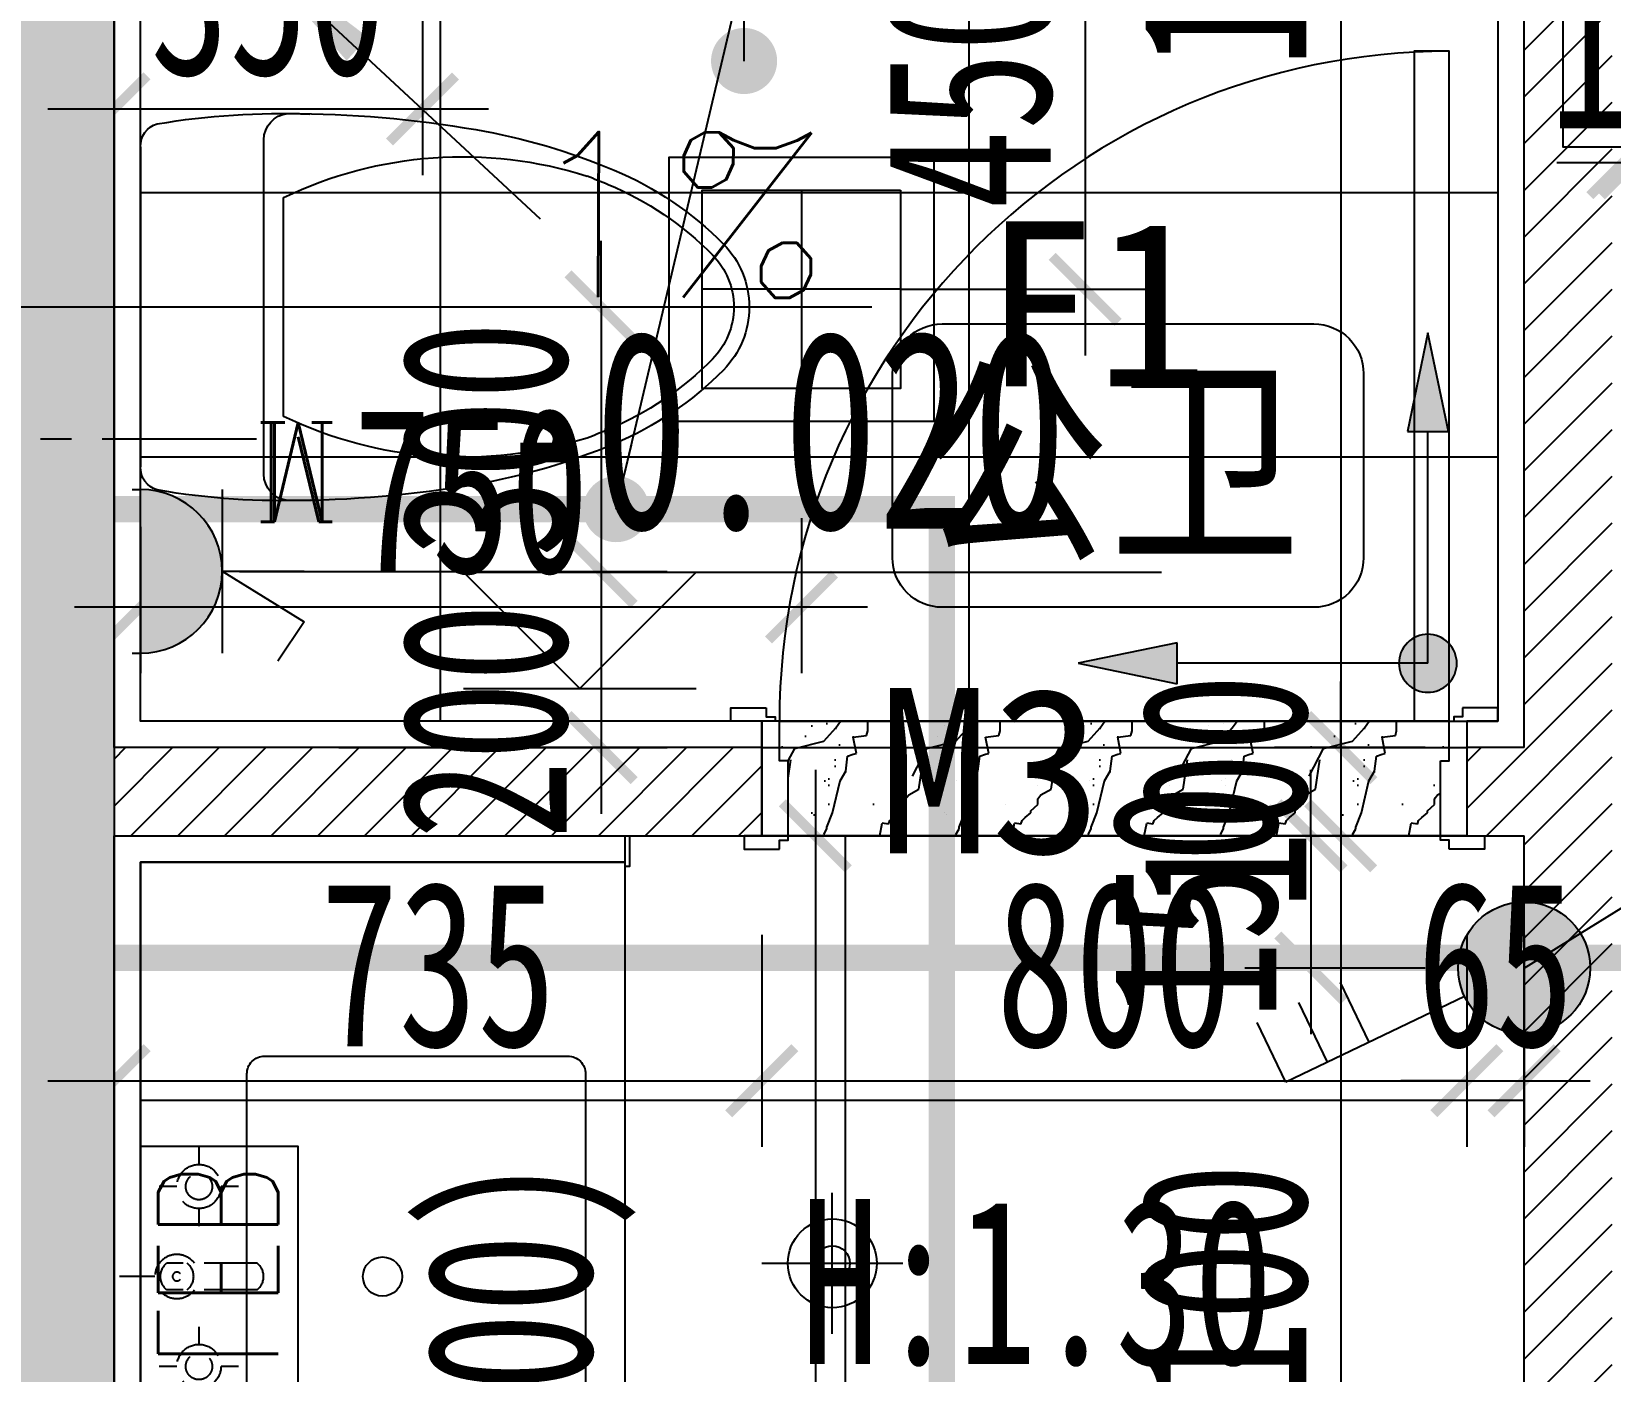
# Model space of a CAD drawing. Header units: millimetres. Extents: x -235126 to 312941, y -228449 to 114042.
# Drawn here: x -4244 to -2453, y -137844 to -136324 of the extents above; entities that cross this region are included whole.
import ezdxf
from ezdxf.enums import TextEntityAlignment as Align
from ezdxf.lldxf.tags import DXFTag
from ezdxf.xclip import XClip

# ---------------------------------------------------------------- set-up
doc = ezdxf.new("R2010")
doc.units = ezdxf.units.MM
doc.header["$LTSCALE"] = 800
doc.header["$XCLIPFRAME"] = 0
doc.linetypes.add('DASH', pattern=[0.35, 0.25, -0.1])
doc.linetypes.add('PHANTOM2', pattern=[1.25, 0.625, -0.125, 0.125, -0.125, 0.125, -0.125])
doc.layers.get('DEFPOINTS').update_dxf_attribs({"color": 250})
for name, color, linetype in [('12', 3, 'Continuous'), ('_WALL', 6, 'Continuous'), ('AR-NEWWALL-新砌间墙', 4, 'Continuous'), ('AR-TXET-间墙标注', 7, 'Continuous'), ('DD-EL', 3, 'Continuous'), ('EQUIP-插座', 3, 'Continuous'), ('EQUIP-照明', 3, 'Continuous'), ('FC-BHTACH1-地坪铺砌', 8, 'Continuous'), ('FC-BHTACH1-地坪铺砌1', 8, 'Continuous'), ('FF-DOOR-P门套', 3, 'Continuous'), ('FF-DOOR-门扇', 2, 'Continuous'), ('FF-FURN1-活动家具', 1, 'Continuous'), ('FF-TIXT-平面标注', 7, 'Continuous'), ('FF-UTIL-洁具', 1, 'Continuous'), ('FF-完成面', 3, 'Continuous'), ('RC-DIM1-造型尺寸', 7, 'Continuous'), ('RC-DIM2-灯具尺寸', 7, 'Continuous'), ('RC-FIXTURE-天花造型', 1, 'Continuous'), ('RC-LIGHT-灯具', 2, 'Continuous'), ('t景森a-砼', 6, 'Continuous'), ('WALL', 4, 'Continuous'), ('强电插座', 8, 'Continuous')]:
    doc.layers.add(name, color=color, linetype=linetype)
doc.styles.add('_TCH_LABEL', font='COMPLEX', dxfattribs={"bigfont": 'GBCBIG'})
doc.styles.add('_TEL_DIM', font='SIMPLEX', dxfattribs={"width": 0.8, "height": 3.5, "bigfont": 'HZTXT'})
doc.styles.add('HAN', font='romans', dxfattribs={"bigfont": 'hzdx.shx'})
doc.styles.add('HZDX', font='isocp3.shx', dxfattribs={"width": 0.8, "bigfont": 'hzdx.shx'})
doc.styles.add('宋-ZY', font='')
doc.styles.add('宋-图框', font='', dxfattribs={"width": 0.7})
doc.styles.get('宋-ZY').set_extended_font_data('SimSun')
doc.styles.get('宋-图框').set_extended_font_data('SimSun')
tags = doc.linetypes.add('HIDDEN2', pattern=[0.1875, 0.125, -0.0625]).pattern_tags.tags
tags[6:7] = [DXFTag(74, 4), DXFTag(75, 0), DXFTag(340, '0'), DXFTag(46, 1.0), DXFTag(50, 0.0), DXFTag(44, 0.0), DXFTag(45, 0.0)]
tags[4:5] = [DXFTag(74, 4), DXFTag(75, 0), DXFTag(340, '0'), DXFTag(46, 1.0), DXFTag(50, 0.0), DXFTag(44, 0.0), DXFTag(45, 0.0)]
doc.dimstyles.new('1比75', dxfattribs={"dimscale": 75, "dimtxt": 2.5, "dimasz": 1, "dimexe": 1, "dimexo": 1.5, "dimgap": 0.5, "dimtad": 1, "dimdec": 0, "dimzin": 0, "dimdsep": 46, "dimtxsty": '宋-图框', "dimblk": 'ARCHTICK', "dimcen": 0.09, "dimdle": 1, "dimclrd": 8, "dimclre": 8, "dimclrt": 2, "dimadec": 0, "dimazin": 0, "dimtfac": 1, "dimtdec": 0, "dimtix": 1, "dimtmove": 2, "dimatfit": 3, "dimldrblk": 'DOT', "dimfxl": 1, "dimtolj": 1, "dimtzin": 0, "dimlwd": -1, "dimlwe": -1, "dimarcsym": 0})
pattern_1 = [(45, (33018.542, -181704.29), (-26.516504, 26.516504), [])]

# ---------------------------------------------------------------- blocks, each defined once
blk = doc.blocks.new('A$C1580023E')
at = {"linetype": 'ByBlock'}
blk.add_line((409.3, 550.8), (29.9, 550.8), dxfattribs=at)
at = {"color": 8, "linetype": 'ByBlock'}
blk.add_line((343.8, 528.4), (95.4, 528.4), dxfattribs=at)
at = {"linetype": 'ByBlock'}
blk.add_lwpolyline([(37.9, 690.8), (401, 690.8)], dxfattribs=at)
for centre, radius, start, end in [((37.3, 664.2), 26.6, 88.7011, 163.5319), ((401.6, 664.2), 26.6, 16.4681, 91.2989), ((842.9, 531.1), 842.9, 170.3914, 182.2207), ((-376.2, 531.4), 815.5, 357.6799, 9.9092), ((29.9, 520.8), 30, 90, 174.5308), ((409.3, 520.8), 30, 5.4692, 90), ((1245.7, 523.6), 1245.7, 180, 189.8547), ((-806.5, 523.6), 1245.7, 350.1453, 0), ((736.1, 435.1), 728.5, 189.8547, 202.7523), ((-296.9, 435.1), 728.5, 337.2477, 350.1453), ((-296.9, 435.1), 711, 337.2477, 339.3267), ((416.5, 301.1), 381.9, 202.7523, 225.3552), ((22.7, 301.1), 381.9, 314.6448, 337.2477), ((219.6, 101.7), 101.7, 225.3552, 270), ((219.6, 101.7), 101.7, 270, 314.6448)]:
    blk.add_arc(centre, radius, start, end, dxfattribs=at)
at = {"color": 8, "linetype": 'ByBlock'}
for centre, radius, start, end in [((516.6, 325.4), 467.5, 154.2699, 197.5906), ((-77.4, 325.4), 467.5, 342.4094, 25.7301), ((736.1, 435.1), 711, 200.6733, 202.7523), ((416.5, 301.1), 364.4, 202.7523, 225.3552), ((22.7, 301.1), 364.4, 314.6448, 337.2477), ((219.6, 101.7), 84.2, 225.3552, 270), ((219.6, 101.7), 84.2, 270, 314.6448)]:
    blk.add_arc(centre, radius, start, end, dxfattribs=at)
blk = doc.blocks.new('0sdfsdg10')
at = {"color": 8, "linetype": 'DASH', "ltscale": 0.3}
for p, q in [((1191045.6, -555059.4), (1191045.6, -555019.4)), ((1190943.6, -555084.4), (1190943.6, -555064.4)), ((1191030.6, -555175.4), (1191030.6, -555072.8)), ((1191060.6, -555175.4), (1191060.6, -555072.8)), ((1191147.6, -555084.4), (1191147.6, -555064.4)), ((1190918.6, -555109.4), (1190898.6, -555109.4)), ((1190988.6, -555109.4), (1190968.6, -555109.4)), ((1191122.6, -555109.4), (1191102.6, -555109.4)), ((1191192.6, -555109.4), (1191172.6, -555109.4)), ((1190943.6, -555154.4), (1190943.6, -555134.4)), ((1191147.6, -555154.4), (1191147.6, -555134.4))]:
    blk.add_line(p, q, dxfattribs=at)
at = {"ltscale": 0.3}
blk.add_lwpolyline([(1191275.6, -555548), (1190815.6, -555548, -0.414214), (1190795.6, -555528), (1190795.6, -555183.8, -0.414214), (1190815.6, -555163.8), (1191275.6, -555163.8, -0.414214), (1191295.6, -555183.8), (1191295.6, -555528, -0.414214)], format="xyb", close=True, dxfattribs=at)
at = {"color": 8, "linetype": 'DASH', "ltscale": 0.3}
for centre, radius in [((1190943.6, -555109.4), 25), ((1190943.6, -555109.4), 15), ((1191147.7, -555109.4), 25), ((1191147.7, -555109.4), 15)]:
    blk.add_circle(centre, radius, dxfattribs=at)
at = {"color": 8, "ltscale": 0.3}
blk.add_circle((1191045.6, -555317.7), 22.2, dxfattribs=at)
at = {"color": 8, "linetype": 'DASH', "ltscale": 0.3}
for centre, radius, start, end in [((1191045.6, -555084.4), 25, 306.87, 233.1302), ((1191045.6, -555084.4), 19, 37.8637, 142.1365), ((1191045.6, -555084.4), 5, 306.87, 233.1302), ((1191045.6, -555084.4), 19, 217.8637, 322.1365), ((1191045.6, -555163.8), 19, 217.8637, 322.1365)]:
    blk.add_arc(centre, radius, start, end, dxfattribs=at)
blk = doc.blocks.new('*U347')
for points in [[(-20, 15), (-20, 5), (-30, 5), (-30, 0), (20, 0), (20, 15)], [(-30, -85), (-20, -85), (-20, -130), (0, -130), (0, 0), (-30, 0)], [(-5, -145), (-5, -135), (-15, -135), (-15, -130), (35, -130), (35, -145)]]:
    blk.add_lwpolyline(points, close=True)
blk = doc.blocks.new('_ArchTick')
at = {"color": 0, "linetype": 'ByBlock', "const_width": 0.15}
blk.add_lwpolyline([(-0.5, -0.5), (0.5, 0.5)], dxfattribs=at)
blk = doc.blocks.new('*D350')
at = {"layer": 'AR-NEWWALL-新砌间墙', "color": 8, "transparency": 16777216}
for p, q in [((-4150.8, -136249.1), (-4150.8, -136487)), ((-3800.8, -136249.1), (-3800.8, -136487)), ((-4225.8, -136412), (-3725.8, -136412))]:
    blk.add_line(p, q, dxfattribs=at)
at = {"layer": 'DEFPOINTS', "color": 0, "transparency": 16777216}
for p in [(-4150.8, -136136.6), (-3800.8, -136136.6), (-3800.8, -136412)]:
    blk.add_point(p, dxfattribs=at)
at = {"layer": 'AR-NEWWALL-新砌间墙', "color": 8, "transparency": 16777216, "xscale": 75, "yscale": 75, "zscale": 75, "rotation": 180}
blk.add_blockref('_ArchTick', (-4150.8, -136412), dxfattribs=at)
at = {"layer": 'AR-NEWWALL-新砌间墙', "color": 8, "transparency": 16777216, "xscale": 75, "yscale": 75, "zscale": 75}
blk.add_blockref('_ArchTick', (-3800.8, -136412), dxfattribs=at)
at = {"layer": 'AR-NEWWALL-新砌间墙', "color": 2, "transparency": 16777216, "insert": (-3975.8, -136280.8), "char_height": 187.5, "attachment_point": 5, "style": '宋-图框'}
blk.add_mtext('\\A1;350', dxfattribs=at)
blk = doc.blocks.new('_Dot')
at = {"color": 0, "linetype": 'ByBlock', "lineweight": -2}
blk.add_line((-0.5, 0), (-1, 0), dxfattribs=at)
at = {"color": 0, "linetype": 'ByBlock', "const_width": 0.5}
blk.add_lwpolyline([(-0.25, 0, 1), (0.25, 0, 1)], format="xyb", close=True, dxfattribs=at)
blk = doc.blocks.new('*D351')
at = {"layer": 'AR-NEWWALL-新砌间墙', "color": 8, "transparency": 16777216}
for p, q in [((-2759, -135161.6), (-2759, -137211.6)), ((-2663.3, -135236.6), (-2834, -135236.6)), ((-2663.3, -137136.6), (-2834, -137136.6))]:
    blk.add_line(p, q, dxfattribs=at)
at = {"layer": 'DEFPOINTS', "color": 0, "transparency": 16777216}
for p in [(-2550.8, -135236.6), (-2759, -137136.6), (-2550.8, -137136.6)]:
    blk.add_point(p, dxfattribs=at)
at = {"layer": 'AR-NEWWALL-新砌间墙', "color": 8, "transparency": 16777216, "xscale": 75, "yscale": 75, "zscale": 75}
for p, rotation in [((-2759, -135236.6), 90), ((-2759, -137136.6), 270)]:
    blk.add_blockref('_ArchTick', p, dxfattribs=dict(at, rotation=rotation))
at = {"layer": 'AR-NEWWALL-新砌间墙', "color": 2, "transparency": 16777216, "insert": (-2890.3, -136186.6), "char_height": 187.5, "attachment_point": 5, "rotation": 90, "style": '宋-图框'}
blk.add_mtext('\\A1;1900', dxfattribs=at)
blk = doc.blocks.new('*D352')
at = {"layer": 'AR-NEWWALL-新砌间墙', "color": 8, "transparency": 16777216}
for p, q in [((-2759, -137136.6), (-2759, -137061.6)), ((-2663.3, -137136.6), (-2834, -137136.6)), ((-2759, -137136.6), (-2759, -137236.6)), ((-2663.3, -137236.6), (-2834, -137236.6)), ((-2759, -137236.6), (-2759, -137311.6))]:
    blk.add_line(p, q, dxfattribs=at)
at = {"layer": 'DEFPOINTS', "color": 0, "transparency": 16777216}
for p in [(-2550.8, -137136.6), (-2759, -137236.6), (-2550.8, -137236.6)]:
    blk.add_point(p, dxfattribs=at)
at = {"layer": 'AR-NEWWALL-新砌间墙', "color": 8, "transparency": 16777216, "xscale": 75, "yscale": 75, "zscale": 75}
for p, rotation in [((-2759, -137136.6), 270), ((-2759, -137236.6), 90)]:
    blk.add_blockref('_ArchTick', p, dxfattribs=dict(at, rotation=rotation))
at = {"layer": 'AR-NEWWALL-新砌间墙', "color": 2, "transparency": 16777216, "insert": (-2890.3, -137186.6), "char_height": 187.5, "attachment_point": 5, "rotation": 90, "style": '宋-图框'}
blk.add_mtext('\\A1;100', dxfattribs=at)
blk = doc.blocks.new('*D353')
at = {"layer": 'AR-NEWWALL-新砌间墙', "color": 8, "transparency": 16777216}
for p, q in [((-2759, -137161.6), (-2759, -138411.6)), ((-2663.3, -137236.6), (-2834, -137236.6)), ((-2663.3, -138336.6), (-2834, -138336.6))]:
    blk.add_line(p, q, dxfattribs=at)
at = {"layer": 'DEFPOINTS', "color": 0, "transparency": 16777216}
for p in [(-2550.8, -137236.6), (-2759, -138336.6), (-2550.8, -138336.6)]:
    blk.add_point(p, dxfattribs=at)
at = {"layer": 'AR-NEWWALL-新砌间墙', "color": 8, "transparency": 16777216, "xscale": 75, "yscale": 75, "zscale": 75}
for p, rotation in [((-2759, -137236.6), 90), ((-2759, -138336.6), 270)]:
    blk.add_blockref('_ArchTick', p, dxfattribs=dict(at, rotation=rotation))
at = {"layer": 'AR-NEWWALL-新砌间墙', "color": 2, "transparency": 16777216, "insert": (-2890.3, -137786.6), "char_height": 187.5, "attachment_point": 5, "rotation": 90, "style": '宋-图框'}
blk.add_mtext('\\A1;1100', dxfattribs=at)
blk = doc.blocks.new('*D354')
at = {"layer": 'AR-NEWWALL-新砌间墙', "color": 8, "transparency": 16777216}
for p, q in [((-4150.8, -137349.1), (-4150.8, -137589.5)), ((-3415.8, -137349.1), (-3415.8, -137589.5)), ((-4225.8, -137514.5), (-3340.8, -137514.5))]:
    blk.add_line(p, q, dxfattribs=at)
at = {"layer": 'DEFPOINTS', "color": 0, "transparency": 16777216}
for p in [(-4150.8, -137236.6), (-3415.8, -137236.6), (-3415.8, -137514.5)]:
    blk.add_point(p, dxfattribs=at)
at = {"layer": 'AR-NEWWALL-新砌间墙', "color": 8, "transparency": 16777216, "xscale": 75, "yscale": 75, "zscale": 75, "rotation": 180}
blk.add_blockref('_ArchTick', (-4150.8, -137514.5), dxfattribs=at)
at = {"layer": 'AR-NEWWALL-新砌间墙', "color": 8, "transparency": 16777216, "xscale": 75, "yscale": 75, "zscale": 75}
blk.add_blockref('_ArchTick', (-3415.8, -137514.5), dxfattribs=at)
at = {"layer": 'AR-NEWWALL-新砌间墙', "color": 2, "transparency": 16777216, "insert": (-3783.3, -137383.2), "char_height": 187.5, "attachment_point": 5, "style": '宋-图框'}
blk.add_mtext('\\A1;735', dxfattribs=at)
blk = doc.blocks.new('*D355')
at = {"layer": 'AR-NEWWALL-新砌间墙', "color": 8, "transparency": 16777216}
for p, q in [((-3415.8, -137349.1), (-3415.8, -137589.5)), ((-2615.8, -137349.1), (-2615.8, -137589.5)), ((-3490.8, -137514.5), (-2540.8, -137514.5))]:
    blk.add_line(p, q, dxfattribs=at)
at = {"layer": 'DEFPOINTS', "color": 0, "transparency": 16777216}
for p in [(-3415.8, -137236.6), (-2615.8, -137236.6), (-2615.8, -137514.5)]:
    blk.add_point(p, dxfattribs=at)
at = {"layer": 'AR-NEWWALL-新砌间墙', "color": 8, "transparency": 16777216, "xscale": 75, "yscale": 75, "zscale": 75, "rotation": 180}
blk.add_blockref('_ArchTick', (-3415.8, -137514.5), dxfattribs=at)
at = {"layer": 'AR-NEWWALL-新砌间墙', "color": 8, "transparency": 16777216, "xscale": 75, "yscale": 75, "zscale": 75}
blk.add_blockref('_ArchTick', (-2615.8, -137514.5), dxfattribs=at)
at = {"layer": 'AR-NEWWALL-新砌间墙', "color": 2, "transparency": 16777216, "insert": (-3015.8, -137383.2), "char_height": 187.5, "attachment_point": 5, "style": '宋-图框'}
blk.add_mtext('\\A1;800', dxfattribs=at)
blk = doc.blocks.new('*D356')
at = {"layer": 'AR-NEWWALL-新砌间墙', "color": 8, "transparency": 16777216}
for p, q in [((-2615.8, -137349.1), (-2615.8, -137589.5)), ((-2550.8, -137349.1), (-2550.8, -137589.5)), ((-2615.8, -137514.5), (-2690.8, -137514.5)), ((-2615.8, -137514.5), (-2550.8, -137514.5)), ((-2550.8, -137514.5), (-2475.8, -137514.5))]:
    blk.add_line(p, q, dxfattribs=at)
at = {"layer": 'DEFPOINTS', "color": 0, "transparency": 16777216}
for p in [(-2615.8, -137236.6), (-2550.8, -137236.6), (-2550.8, -137514.5)]:
    blk.add_point(p, dxfattribs=at)
at = {"layer": 'AR-NEWWALL-新砌间墙', "color": 8, "transparency": 16777216, "xscale": 75, "yscale": 75, "zscale": 75}
blk.add_blockref('_ArchTick', (-2615.8, -137514.5), dxfattribs=at)
at = {"layer": 'AR-NEWWALL-新砌间墙', "color": 8, "transparency": 16777216, "xscale": 75, "yscale": 75, "zscale": 75, "rotation": 180}
blk.add_blockref('_ArchTick', (-2550.8, -137514.5), dxfattribs=at)
at = {"layer": 'AR-NEWWALL-新砌间墙', "color": 2, "transparency": 16777216, "insert": (-2583.3, -137383.2), "char_height": 187.5, "attachment_point": 5, "style": '宋-图框'}
blk.add_mtext('\\A1;65', dxfattribs=at)
blk = doc.blocks.new('cqeeeeeegytryrt')
at = {"color": 2}
blk.add_line((-396.3, 473.6), (0, 0), dxfattribs=at)
blk.add_solid([(-396.3, 473.6), (-223.9, 305), (-260.7, 274.2)], dxfattribs=at)
blk = doc.blocks.new('*D387')
at = {"layer": 'DEFPOINTS', "color": 0, "transparency": 16777216}
for p in [(-4350.8, -136980.5), (-4470.8, -137053.2), (-4350.8, -137053.2)]:
    blk.add_point(p, dxfattribs=at)
at = {"layer": 'FC-BHTACH1-地坪铺砌', "color": 8, "transparency": 16777216}
for p, q in [((-4470.8, -136940.7), (-4470.8, -136905.5)), ((-4350.8, -136940.7), (-4350.8, -136905.5)), ((-4470.8, -136980.5), (-4545.8, -136980.5)), ((-4470.8, -136980.5), (-4350.8, -136980.5)), ((-4350.8, -136980.5), (-4275.8, -136980.5))]:
    blk.add_line(p, q, dxfattribs=at)
at = {"layer": 'FC-BHTACH1-地坪铺砌', "color": 8, "transparency": 16777216, "xscale": 75, "yscale": 75, "zscale": 75}
blk.add_blockref('_ArchTick', (-4470.8, -136980.5), dxfattribs=at)
at = {"layer": 'FC-BHTACH1-地坪铺砌', "color": 8, "transparency": 16777216, "xscale": 75, "yscale": 75, "zscale": 75, "rotation": 180}
blk.add_blockref('_ArchTick', (-4350.8, -136980.5), dxfattribs=at)
at = {"layer": 'FC-BHTACH1-地坪铺砌', "color": 2, "transparency": 16777216, "insert": (-4410.8, -136849.3), "char_height": 187.5, "attachment_point": 5, "style": '宋-图框'}
blk.add_mtext('\\A1;120', dxfattribs=at)
blk = doc.blocks.new('CCPP')
h = blk.add_hatch(color=2)
h.paths.add_polyline_path([(-0.31, -3.505), (0.31, -3.505), (0, -5)])
edge = h.paths.add_edge_path()
edge.add_ellipse((0, 0), major_axis=(0.31, 0.31), ratio=1, start_angle=45, end_angle=225, ccw=False)
edge.add_ellipse((0, 0), major_axis=(0.31, 0.31), ratio=1, start_angle=225, end_angle=405, ccw=False)
h.paths.add_polyline_path([(-5.289, 0), (-3.794, 0.31), (-3.794, -0.31)])
at = {"color": 2}
for p, q in [((-5.289, 0), (-3.794, 0.31)), ((-3.794, 0.31), (-3.794, -0.31)), ((-3.794, -0.31), (-5.289, 0)), ((0, 0), (-3.794, 0)), ((0, 0), (0, -3.505)), ((-0.31, -3.505), (0.31, -3.505)), ((0, -5), (-0.31, -3.505)), ((0.31, -3.505), (0, -5))]:
    blk.add_line(p, q, dxfattribs=at)
at = {"color": 2, "extrusion": (0, 0, -1)}
blk.add_ellipse((0, 0), major_axis=(-0.31, 0.31), ratio=1, start_param=4.712389, end_param=10.995574, dxfattribs=at)
blk = doc.blocks.new('A$C60323B29')
at = {"color": 2}
blk.add_line((0, 0), (3.52, 0), dxfattribs=at)
blk.add_lwpolyline([(3.52, 1.76), (1.76, 0), (0, 1.76), (10.56, 1.76)], dxfattribs=at)
at = {"color": 7, "ltscale": 2, "style": 'HZDX', "width": 0.8}
blk.add_attdef('%%P0.000', text='', height=2.64, dxfattribs=at).set_placement((4.837, 3.42), align=Align.MIDDLE_CENTER)
blk = doc.blocks.new('A$C1B7B412C')
for p, q in [((120, 0), (120, 240)), ((240, 120), (0, 120))]:
    blk.add_line(p, q)
blk.add_circle((120, 120), 75.7)
at = {"color": 7}
blk.add_circle((120, 120), 30, dxfattribs=at)
blk = doc.blocks.new('方形吸顶灯')
at = {"color": 7}
for p, q in [((0, -150), (0, 150)), ((-150, 0), (150, 0))]:
    blk.add_line(p, q, dxfattribs=at)
blk.add_lwpolyline([(-200, -200), (-200, 200), (200, 200), (200, -200)], close=True, dxfattribs=at)
blk.add_lwpolyline([(-150, -150), (-150, 150), (150, 150), (150, -150)], close=True)
blk = doc.blocks.new('*D485')
at = {"layer": 'DEFPOINTS', "color": 0, "transparency": 16777216}
for p in [(-2438.8, -136362.8), (-2425.8, -136362.8), (-2425.8, -136473)]:
    blk.add_point(p, dxfattribs=at)
at = {"layer": 'RC-DIM1-造型尺寸', "color": 8, "transparency": 16777216}
for p, q in [((-2438.8, -136473), (-2513.8, -136473)), ((-2438.8, -136473), (-2425.8, -136473)), ((-2438.8, -136475.3), (-2438.8, -136548)), ((-2425.8, -136473), (-2350.8, -136473)), ((-2425.8, -136475.3), (-2425.8, -136548))]:
    blk.add_line(p, q, dxfattribs=at)
at = {"layer": 'RC-DIM1-造型尺寸', "color": 8, "transparency": 16777216, "xscale": 75, "yscale": 75, "zscale": 75}
blk.add_blockref('_ArchTick', (-2438.8, -136473), dxfattribs=at)
at = {"layer": 'RC-DIM1-造型尺寸', "color": 8, "transparency": 16777216, "xscale": 75, "yscale": 75, "zscale": 75, "rotation": 180}
blk.add_blockref('_ArchTick', (-2425.8, -136473), dxfattribs=at)
at = {"layer": 'RC-DIM1-造型尺寸', "color": 2, "transparency": 16777216, "insert": (-2432.3, -136341.7), "char_height": 187.5, "attachment_point": 5, "style": '宋-图框'}
blk.add_mtext('\\A1;13', dxfattribs=at)
blk = doc.blocks.new('*D488')
at = {"layer": 'DEFPOINTS', "color": 0, "transparency": 16777216}
for p in [(-3370.8, -136763.7), (-4120.8, -136773.7), (-3370.8, -136977)]:
    blk.add_point(p, dxfattribs=at)
at = {"layer": 'RC-DIM2-灯具尺寸', "color": 8, "transparency": 16777216}
for p, q in [((-3370.8, -136876.2), (-3370.8, -137052)), ((-4120.8, -136886.2), (-4120.8, -137052)), ((-4195.8, -136977), (-3295.8, -136977))]:
    blk.add_line(p, q, dxfattribs=at)
at = {"layer": 'RC-DIM2-灯具尺寸', "color": 8, "transparency": 16777216, "xscale": 75, "yscale": 75, "zscale": 75, "rotation": 180}
blk.add_blockref('_ArchTick', (-4120.8, -136977), dxfattribs=at)
at = {"layer": 'RC-DIM2-灯具尺寸', "color": 8, "transparency": 16777216, "xscale": 75, "yscale": 75, "zscale": 75}
blk.add_blockref('_ArchTick', (-3370.8, -136977), dxfattribs=at)
at = {"layer": 'RC-DIM2-灯具尺寸', "color": 2, "transparency": 16777216, "insert": (-3745.8, -136845.8), "char_height": 187.5, "attachment_point": 5, "style": '宋-图框'}
blk.add_mtext('\\A1;750', dxfattribs=at)
blk = doc.blocks.new('*D489')
at = {"layer": 'DEFPOINTS', "color": 0, "transparency": 16777216}
for p in [(-3770.8, -136166.6), (-3370.8, -136616.6), (-3048.9, -136616.6)]:
    blk.add_point(p, dxfattribs=at)
at = {"layer": 'RC-DIM2-灯具尺寸', "color": 8, "transparency": 16777216}
for p, q in [((-3048.9, -136091.6), (-3048.9, -136691.6)), ((-3658.3, -136166.6), (-2973.9, -136166.6)), ((-3258.3, -136616.6), (-2973.9, -136616.6))]:
    blk.add_line(p, q, dxfattribs=at)
at = {"layer": 'RC-DIM2-灯具尺寸', "color": 8, "transparency": 16777216, "xscale": 75, "yscale": 75, "zscale": 75}
for p, rotation in [((-3048.9, -136166.6), 90), ((-3048.9, -136616.6), 270)]:
    blk.add_blockref('_ArchTick', p, dxfattribs=dict(at, rotation=rotation))
at = {"layer": 'RC-DIM2-灯具尺寸', "color": 2, "transparency": 16777216, "insert": (-3180.2, -136391.6), "char_height": 187.5, "attachment_point": 5, "rotation": 90, "style": '宋-图框'}
blk.add_mtext('\\A1;450', dxfattribs=at)
blk = doc.blocks.new('Z$W@#697F41EA')
at = {"layer": '强电插座', "color": 3}
blk.add_lwpolyline([(0, 263), (434.4, 263), (434.4, 0), (0, 0)], close=True, dxfattribs=at)
at = {"layer": '强电插座', "color": 3, "style": '_TEL_DIM', "width": 0.7}
blk.add_text('LEB', height=200, dxfattribs=at).set_placement((64.2, 29.8))
blk = doc.blocks.new('A$C5E7E6D27')
blk.add_hatch(color=251).paths.add_polyline_path([(0.161, 4.15, 1), (3.461, 4.15)])
for p, q in [((0.161, 4.315), (0.161, 4.15)), ((0.161, 4.15), (3.461, 4.15)), ((3.461, 4.315), (3.461, 4.15)), ((3.461, 2.5), (0.161, 2.5)), ((1.811, 2.5), (0.789, 0.847)), ((1.811, 2.5), (1.811, 0.85)), ((0.789, 0.847), (0, 1.381))]:
    blk.add_line(p, q)
blk.add_arc((1.811, 4.15), 1.65, 180, 0)
at = {"style": '_TCH_LABEL', "flags": 8}
blk.add_attdef('K', text='', height=2, dxfattribs=at).set_placement((3.811, 1), align=Align.MIDDLE_CENTER)
blk = doc.blocks.new('*D519')
at = {"layer": 'DEFPOINTS', "color": 0, "transparency": 16777216}
for p in [(-4120.8, -136636.6), (-4120.8, -136936.6), (-3598.2, -136936.6)]:
    blk.add_point(p, dxfattribs=at)
at = {"layer": 'EQUIP-插座', "color": 8, "transparency": 16777216}
for p, q in [((-3598.2, -136636.6), (-3598.2, -136561.6)), ((-4008.3, -136636.6), (-3523.2, -136636.6)), ((-3598.2, -136636.6), (-3598.2, -136936.6)), ((-4008.3, -136936.6), (-3523.2, -136936.6)), ((-3598.2, -136936.6), (-3598.2, -137011.6))]:
    blk.add_line(p, q, dxfattribs=at)
at = {"layer": 'EQUIP-插座', "color": 8, "transparency": 16777216, "xscale": 75, "yscale": 75, "zscale": 75}
for p, rotation in [((-3598.2, -136636.6), 270), ((-3598.2, -136936.6), 90)]:
    blk.add_blockref('_ArchTick', p, dxfattribs=dict(at, rotation=rotation))
at = {"layer": 'EQUIP-插座', "color": 2, "transparency": 16777216, "insert": (-3729.5, -136786.6), "char_height": 187.5, "attachment_point": 5, "rotation": 90, "style": '宋-图框'}
blk.add_mtext('\\A1;300', dxfattribs=at)
blk = doc.blocks.new('*D520')
at = {"layer": 'DEFPOINTS', "color": 0, "transparency": 16777216}
for p in [(-4008.3, -136936.6), (-4008.3, -137136.6), (-3598.2, -137136.6)]:
    blk.add_point(p, dxfattribs=at)
at = {"layer": 'EQUIP-插座', "color": 8, "transparency": 16777216}
for p, q in [((-3598.2, -136861.6), (-3598.2, -137211.6)), ((-3895.8, -136936.6), (-3523.2, -136936.6)), ((-3895.8, -137136.6), (-3523.2, -137136.6))]:
    blk.add_line(p, q, dxfattribs=at)
at = {"layer": 'EQUIP-插座', "color": 8, "transparency": 16777216, "xscale": 75, "yscale": 75, "zscale": 75}
for p, rotation in [((-3598.2, -136936.6), 90), ((-3598.2, -137136.6), 270)]:
    blk.add_blockref('_ArchTick', p, dxfattribs=dict(at, rotation=rotation))
at = {"layer": 'EQUIP-插座', "color": 2, "transparency": 16777216, "insert": (-3729.5, -137106.6), "char_height": 187.5, "attachment_point": 5, "rotation": 90, "style": '宋-图框'}
blk.add_mtext('\\A1;200', dxfattribs=at)
blk = doc.blocks.new('*U571')
h = blk.add_hatch(color=256)
edge = h.paths.add_edge_path()
edge.add_arc((0, 1), 1, 0, 360)
for p, q in [((0.707, 0.293), (2.828, -1.828)), ((1.838, -0.838), (1.131, -1.546)), ((2.333, -1.333), (1.626, -2.041)), ((2.828, -1.828), (2.121, -2.536))]:
    blk.add_line(p, q)
blk.add_circle((0, 1), 1)
blk = doc.blocks.new('*D537')
at = {"layer": 'DEFPOINTS', "color": 0, "transparency": 16777216}
for p in [(-2550.8, -137236.6), (-2792.9, -137386.6), (-2550.8, -137386.6)]:
    blk.add_point(p, dxfattribs=at)
at = {"layer": 'EQUIP-照明', "color": 8, "transparency": 16777216}
for p, q in [((-2792.9, -137236.6), (-2792.9, -137161.6)), ((-2663.3, -137236.6), (-2867.9, -137236.6)), ((-2792.9, -137236.6), (-2792.9, -137386.6)), ((-2663.3, -137386.6), (-2867.9, -137386.6)), ((-2792.9, -137386.6), (-2792.9, -137461.6))]:
    blk.add_line(p, q, dxfattribs=at)
at = {"layer": 'EQUIP-照明', "color": 8, "transparency": 16777216, "xscale": 75, "yscale": 75, "zscale": 75}
for p, rotation in [((-2792.9, -137236.6), 270), ((-2792.9, -137386.6), 90)]:
    blk.add_blockref('_ArchTick', p, dxfattribs=dict(at, rotation=rotation))
at = {"layer": 'EQUIP-照明', "color": 2, "transparency": 16777216, "insert": (-2924.1, -137311.6), "char_height": 187.5, "attachment_point": 5, "rotation": 90, "style": '宋-图框'}
blk.add_mtext('\\A1;150', dxfattribs=at)
blk = doc.blocks.new('*D580')
at = {"layer": 'AR-NEWWALL-新砌间墙', "color": 8, "transparency": 16777216}
for p, q in [((-3355, -137161.6), (-3355, -138311.6)), ((-3498.5, -137236.6), (-3280, -137236.6)), ((-3498.5, -138236.6), (-3280, -138236.6))]:
    blk.add_line(p, q, dxfattribs=at)
at = {"layer": 'DEFPOINTS', "color": 0, "transparency": 16777216}
for p in [(-3611, -137236.6), (-3611, -138236.6), (-3355, -138236.6)]:
    blk.add_point(p, dxfattribs=at)
at = {"layer": 'AR-NEWWALL-新砌间墙', "color": 8, "transparency": 16777216, "xscale": 75, "yscale": 75, "zscale": 75}
for p, rotation in [((-3355, -137236.6), 90), ((-3355, -138236.6), 270)]:
    blk.add_blockref('_ArchTick', p, dxfattribs=dict(at, rotation=rotation))
at = {"layer": 'AR-NEWWALL-新砌间墙', "color": 2, "transparency": 16777216, "insert": (-3677.7, -137867), "char_height": 187.5, "attachment_point": 5, "rotation": 90, "style": '宋-图框'}
blk.add_mtext('\\A1;(1000)', dxfattribs=at)

msp = doc.modelspace()

# ---------------------------------------------------------------- hatches: boundary and pattern name
at = {"layer": 'AR-NEWWALL-新砌间墙'}
h = msp.add_hatch(dxfattribs=at)
h.set_pattern_fill('ANSI31', color=8, scale=300, style=0)
h.set_pattern_definition(pattern_1)
h.paths.add_polyline_path([(-2450.8, -135236.6), (-2550.8, -135236.6), (-2550.8, -137136.6), (-2615.8, -137136.6), (-2615.8, -137236.6), (-2550.8, -137236.6), (-2550.8, -138336.6), (-2350.8, -138336.6), (-2350.8, -138236.6), (-2450.8, -138236.6)])
h = msp.add_hatch(dxfattribs=at)
h.set_pattern_fill('ANSI31', color=8, scale=300, style=0)
h.set_pattern_definition(pattern_1)
h.paths.add_polyline_path([(-3415.8, -137136.6), (-4150.8, -137136.6), (-4150.8, -137236.6), (-3415.8, -137236.6)])
at = {"layer": 'FC-BHTACH1-地坪铺砌'}
h = msp.add_hatch(dxfattribs=at)
h.set_pattern_fill('_USER', color=75, scale=600, angle=90, style=0, pattern_type=0)
h.set_pattern_definition([(90, (-2580.8, -137106.55), (-600, 4e-14), [])])
h.paths.add_polyline_path([(-3770.8, -136166.6), (-4120.8, -136166.6), (-4120.8, -137106.6), (-3450.8, -137106.6), (-3450.8, -137091.6), (-3400.8, -137091.6), (-3400.8, -137106.6), (-3395.8, -137106.6), (-2635.8, -137106.6), (-2630.8, -137104.9), (-2630.8, -137091.6), (-2580.8, -137091.6), (-2580.8, -136166.6)])
h = msp.add_hatch(dxfattribs=at)
h.set_pattern_fill('大理石', color=75, scale=50, style=0)
h.set_pattern_definition([(41.987, (-3270.803, -137219.41), (300, 225), [4.805, -1004.217]), (68.1986, (-3342.23, -137226.91), (150, 450), [17.31, -1194.353]), (60.9454, (-3345.803, -137235.483), (150, 225), [7.354, -1536.99]), (90, (-3342.23, -137229.05), (150, -9e-15), [2.143, -222.857]), (71.565, (-3272.23, -137223.7), (3e-07, 225), [4.518, -469.824]), (171.4692, (-3272.231, -137223.697), (-150, 1e-06), [7.223, -1509.558]), (79.2157, (-3282.231, -137237.626), (150, 900), [15.27, -1588.047]), (62.133, (-3395.0885, -137169.0542), (599.999993, 1125.000004), [35.1473, -7345.7824]), (0, (-3392.93, -137136.07), (0, 225), [0, -150]), (64.983, (-3295.803, -137095.126), (300, 675), [23.647, -2459.295]), (81.4391, (-3237.9456, -137184.054), (300, 2024.999987), [33.5885, -7020.001]), (82.875, (-3320.803, -137163.697), (149.99999, 1125), [17.276, -3610.74]), (76.7595, (-3335.803, -137210.84), (150, 675), [37.4234, -3892.0326]), (0, (-3359.19, -137210.73), (0, 225), [0, -150]), (0, (-3356.78, -137213.14), (0, 225), [0, -150]), (0, (-3339.9, -137201.1), (0, 225), [0, -150]), (0, (-3344.73, -137174.6), (0, 225), [0, -150]), (59.0362, (-3327.231, -137174.411), (149.99999, 225), [12.495, -2611.433]), (0, (-3320.82, -137164.11), (0, 225), [0, -150]), (0, (-3339.9, -137172.2), (0, 225), [0, -150]), (0, (-3332.67, -137157.74), (0, 225), [0, -150]), (0, (-3339.9, -137179.42), (0, 225), [0, -150]), (50.1944, (-3252.946, -137194.769), (150, 225), [5.579, -1165.959]), (90, (-3252.95, -137201.2), (150, -9e-15), [6.43, -218.57]), (43.6678, (-3260.803, -137208.697), (450, 450), [10.862, -2270.174]), (90, (-3260.8, -137210.84), (150, -9e-15), [2.143, -222.857]), (39.8056, (-3267.231, -137216.197), (300, 225), [8.368, -1748.938]), (0, (-3289.3, -137201.1), (0, 225), [0, -150]), (0, (-3252.62, -137194.3), (0, 225), [0, -150]), (0, (-3252.62, -137194.3), (0, 225), [0, -150]), (29.3578, (-3249.374, -137190.483), (450, 225), [13.113, -1363.704]), (0, (-3253.14, -137179.42), (0, 225), [0, -150]), (146.31, (-3295.803, -137095.126), (-300, 225), [15.452, -1607.046]), (8.1301, (-3312.231, -137125.126), (1499.99999, 225), [15.152, -3166.828]), (47.8624, (-3345.803, -137129.411), (600, 675), [20.228, -4227.7123]), (14.6209, (-3378.66, -137137.983), (900, 225.00001), [33.957, -3531.5025]), (0, (-3366.42, -137124.02), (0, 225), [0, -150]), (18.435, (-3318.66, -137146.554), (600, 225), [6.776, -1416.249]), (16.699, (-3312.23, -137144.41), (150, 1e-05), [3.729, -779.294]), (101.0937, (-3308.66, -137143.34), (-300, 1574.99999), [18.561, -3879.275]), (0, (-3327.85, -137133.66), (0, 225), [0, -150]), (0, (-3312.3, -137124.7), (0, 225), [0, -150]), (0, (-3332.67, -137150.52), (0, 225), [0, -150]), (0, (-3351.96, -137102.35), (0, 225), [0, -150]), (0, (-3359.19, -137111.98), (0, 225), [0, -150]), (44.1449, (-3320.803, -137098.34), (450, 450), [16.922, -3536.685]), (54.583, (-3332.231, -137114.411), (150, 225), [19.7206, -4121.6106]), (0, (-3320.6, -137098.2), (0, 225), [0, -150]), (0, (-3342.32, -137109.57), (0, 225), [0, -150]), (0, (-3320.6, -137098.2), (0, 225), [0, -150]), (0, (-3332.2, -137114.76), (0, 225), [0, -150]), (75.0686, (-3297.23, -137122.983), (150, 675), [5.544, -1158.769]), (90, (-3295.8, -137117.63), (150, -9e-15), [22.5, -202.5]), (50.1944, (-3269.374, -137023.34), (150, 225), [5.579, -1165.959]), (0, (-3310.98, -137071.03), (0, 225), [0, -150]), (0, (-3306.16, -137073.44), (0, 225), [0, -150]), (0, (-3325.44, -137068.63), (0, 225), [0, -150]), (0, (-3301.34, -137042.13), (0, 225), [0, -150]), (53.13, (-3285.803, -137055.483), (150, 225), [10.714, -2239.286]), (90, (-3285.8, -137073.7), (150, -9e-15), [18.214, -206.786]), (0, (-3285.78, -137073.34), (0, 225), [0, -150]), (23.1986, (-3274.374, -137025.483), (450, 225), [5.44, -1136.926]), (66.0375, (-3275.803, -137028.697), (150, 450), [3.517, -735.147]), (66.0375, (-3277.23, -137031.91), (150, 450), [3.517, -735.147]), (81.8699, (-3279.374, -137046.911), (150, 1125), [15.152, -3166.828]), (90, (-3265.8, -137019.05), (150, -9e-15), [5.357, -219.643]), (0, (-3282.28, -137011.55), (0, 225), [0, -150])])
h.paths.add_polyline_path([(-2645.8, -137151.6), (-2635.8, -137106.6), (-3395.8, -137106.6), (-3395.8, -137151.6), (-3385.8, -137151.6), (-3385.8, -137236.6), (-2645.8, -137236.6)])
at = {"layer": 't景森a-砼'}
h = msp.add_hatch(color=8, dxfattribs=at)
h.dxf.hatch_style = 1
h.paths.add_polyline_path([(-4150.8, -135036.6), (-4150.8, -138336.6), (-4350.8, -138336.6), (-4350.8, -135236.6), (-4850.8, -135236.6), (-4850.8, -135036.6)])

# ---------------------------------------------------------------- linework, layer by layer
at = {"layer": '_WALL', "linetype": 'ByBlock'}
msp.add_lwpolyline([(-4150.8, -135036.6), (-4150.8, -138336.6), (-4350.8, -138336.6), (-4350.8, -135236.6), (-4850.8, -135236.6), (-4850.8, -135036.6), (-4150.8, -135036.6)], dxfattribs=at)
at = {"layer": 'AR-NEWWALL-新砌间墙', "color": 8}
msp.add_line((-3415.8, -137136.6), (-2615.8, -137136.6), dxfattribs=at)
at = {"layer": 'AR-NEWWALL-新砌间墙', "color": 3, "linetype": 'HIDDEN2', "ltscale": 2, "const_width": 30}
msp.add_lwpolyline([(-4527, -136866), (-3211.5, -136866), (-3211.5, -138867), (-4527, -138867)], close=True, dxfattribs=at)
at = {"layer": 'EQUIP-插座', "color": 75, "linetype": 'HIDDEN2'}
msp.add_line((-4263.8, -136636.6), (-3291.1, -136636.6), dxfattribs=at)
at = {"layer": 'EQUIP-插座', "color": 7}
msp.add_lwpolyline([(-2506.4, -135684.8), (-2159.3, -135684.8), (-2159.3, -136455.3), (-2506.4, -136455.3)], close=True, dxfattribs=at)
at = {"layer": 'EQUIP-照明'}
msp.add_lwpolyline([(-2550.8, -137386.6), (-2268.4, -137212.2), (-910.6, -137212.2)], dxfattribs=at)
at = {"layer": 'FC-BHTACH1-地坪铺砌', "color": 75}
for p, q in [((-4120.8, -136506.6), (-3682.6, -136506.6)), ((-3682.6, -136506.6), (-2580.8, -136506.6)), ((-4120.8, -136806.6), (-2580.8, -136806.6))]:
    msp.add_line(p, q, dxfattribs=at)
at = {"layer": 'FC-BHTACH1-地坪铺砌', "color": 8}
for p, q in [((-2635.8, -137106.6), (-3395.8, -137106.6)), ((-2645.8, -137236.6), (-3385.8, -137236.6)), ((-3320.8, -138336.6), (-3320.8, -137236.6)), ((-4120.8, -137536.6), (-2550.8, -137536.6))]:
    msp.add_line(p, q, dxfattribs=at)
at = {"layer": 'FC-BHTACH1-地坪铺砌', "color": 3, "linetype": 'HIDDEN2', "ltscale": 2, "const_width": 30}
msp.add_lwpolyline([(-4559, -134243.3), (-2279.2, -134243.3), (-2279.2, -137375.1), (-4559, -137375.1)], close=True, dxfattribs=at)
at = {"layer": 'FF-DOOR-门扇'}
msp.add_lwpolyline([(-2635.8, -137106.6), (-2635.8, -136346.6), (-2675.8, -136346.6), (-2675.8, -137106.6)], close=True, dxfattribs=at)
at = {"layer": 'FF-DOOR-门扇', "color": 8, "linetype": 'HIDDEN2'}
msp.add_arc((-2635.8, -137106.6), 760, 90.0001, 180, dxfattribs=at)
at = {"layer": 'FF-FURN1-活动家具'}
msp.add_lwpolyline([(-4120.8, -137266.6), (-4120.8, -138206.6), (-3570.8, -138206.6), (-3570.8, -137266.6)], close=True, dxfattribs=at)
at = {"layer": 'FF-TIXT-平面标注'}
msp.add_lwpolyline([(-3211.2, -136655.9), (-2789.3, -136655.9, -0.414214), (-2733.1, -136712.2), (-2733.1, -136921.1, -0.414214), (-2789.3, -136977.3), (-3211.2, -136977.3, -0.414214), (-3267.5, -136921.1), (-3267.5, -136712.2, -0.414214)], format="xyb", close=True, dxfattribs=at)
at = {"layer": 'FF-完成面', "color": 3}
for points in [[(-3415.8, -137136.6), (-3415.8, -137106.6), (-4120.8, -137106.6), (-4120.8, -136166.6), (-3770.8, -136166.6), (-3770.8, -135266.6), (-2580.8, -135266.6), (-2580.8, -137106.6), (-2615.8, -137106.6), (-2615.8, -137136.6)], [(-3570.8, -138236.6), (-3570.8, -138206.6), (-4120.8, -138206.6), (-4120.8, -137266.6), (-3570.8, -137266.6), (-3570.8, -137236.6)], [(-3570.8, -137271.6), (-3570.8, -137236.6), (-3565.8, -137236.6), (-3565.8, -137271.6), (-3570.8, -137271.6)]]:
    msp.add_lwpolyline(points, dxfattribs=at)
at = {"layer": 'RC-DIM2-灯具尺寸', "color": 75, "linetype": 'PHANTOM2', "ltscale": 0.35}
msp.add_line((-3989.1, -136786.6), (-6639.3, -136786.6), dxfattribs=at)
at = {"layer": 'RC-FIXTURE-天花造型'}
for p, q in [((-3395.8, -137106.6), (-2635.8, -137106.6)), ((-3385.8, -137236.6), (-2645.8, -137236.6))]:
    msp.add_line(p, q, dxfattribs=at)
at = {"layer": 'WALL'}
for p, q in [((-2550.8, -137136.6), (-2550.8, -135236.6)), ((-4150.8, -137136.6), (-4150.8, -136136.6)), ((-3415.8, -137136.6), (-4150.8, -137136.6)), ((-3415.8, -137236.6), (-3415.8, -137136.6)), ((-2550.8, -137136.6), (-2615.8, -137136.6)), ((-2615.8, -137136.6), (-2615.8, -137236.6)), ((-4150.8, -137236.6), (-3415.8, -137236.6)), ((-4150.8, -138236.6), (-4150.8, -137236.6)), ((-2615.8, -137236.6), (-2550.8, -137236.6)), ((-2550.8, -138336.6), (-2550.8, -137236.6))]:
    msp.add_line(p, q, dxfattribs=at)

# ---------------------------------------------------------------- block references
at = {"layer": '12', "xscale": -0.6799999999348074, "yscale": 0.6799999999348074, "zscale": 0.6799999999348074, "rotation": 270}
msp.add_blockref('Z$W@#697F41EA', (-4120.8, -137884.3), dxfattribs=at)
at = {"layer": 'DD-EL'}
ref = msp.add_blockref('A$C5E7E6D27', (-3887.4, -137038.4), dxfattribs=dict(at, xscale=56.25, yscale=56.25, zscale=56.25, rotation=90))
ref.add_attrib('K', 'M', dxfattribs={"height": 112.5, "rotation": 180, "style": '_TCH_LABEL', "width": 0.8, "flags": 8}).set_placement((-3943.6, -136824.1), align=Align.MIDDLE_CENTER)
at = {"layer": 'EQUIP-照明', "xscale": 75.00000009740391, "yscale": 75.00000009740391, "zscale": 75.00000009740391, "rotation": 250.5624106866875}
msp.add_blockref('*U571', (-2621.5, -137361.6), dxfattribs=at)
at = {"layer": 'FC-BHTACH1-地坪铺砌', "xscale": -75, "yscale": 75, "zscale": 75, "rotation": 180}
msp.add_blockref('CCPP', (-2660.1, -137040.9), dxfattribs=at)
at = {"layer": 'FC-BHTACH1-地坪铺砌1', "xscale": -0.7500000000000006, "yscale": 0.7500000000000002, "zscale": 0.7500000000000002, "rotation": 87.03450682309428}
msp.add_blockref('cqeeeeeegytryrt', (-3667.1, -136536.7), dxfattribs=at)
at = {"layer": 'FC-BHTACH1-地坪铺砌1'}
ref = msp.add_blockref('A$C60323B29', (-3754.2, -137069.6), dxfattribs=dict(at, xscale=75, yscale=75, zscale=75))
ref.add_attrib('%%P0.000', '-0.020', dxfattribs={"layer": '0', "color": 7, "ltscale": 2, "height": 225, "style": '宋-ZY', "width": 0.7}).set_placement((-3391.4, -136775.7), align=Align.MIDDLE_CENTER)
at = {"layer": 'FF-DOOR-P门套', "rotation": 180}
msp.add_blockref('*U347', (-3415.8, -137236.6), dxfattribs=at)
at = {"layer": 'FF-DOOR-P门套', "xscale": -1, "rotation": 180}
msp.add_blockref('*U347', (-2615.8, -137236.6), dxfattribs=at)
at = {"layer": 'FF-FURN1-活动家具', "color": 8}
ref = msp.add_blockref('A$C1580023E', (-3430, -136417.1), dxfattribs=dict(at, xscale=-1, rotation=90))
XClip(ref).set_block_clipping_path([(-199.375126213, -189.6858348451), (654.0763632923, 905.5055582109)])
at = {"layer": 'FF-UTIL-洁具', "rotation": 90}
msp.add_blockref('0sdfsdg10', (-559163.8, -1328782.2), dxfattribs=at)
at = {"layer": 'RC-LIGHT-灯具', "color": 6, "linetype": 'DASH', "xscale": 0.75, "yscale": 0.75, "zscale": 0.75, "rotation": 180}
msp.add_blockref('方形吸顶灯', (-3370.8, -136616.6), dxfattribs=at)
at = {"layer": 'RC-LIGHT-灯具', "xscale": 0.6666666666666666, "yscale": 0.6666666666666666, "zscale": 0.6666666666666666, "rotation": 270}
msp.add_blockref('A$C1B7B412C', (-3415.8, -137641.6), dxfattribs=at)

# ---------------------------------------------------------------- texts
at = {"layer": 'AR-TXET-间墙标注', "insert": (-3284, -137164.1), "char_height": 187.5, "attachment_point": 4, "line_spacing_factor": 0.84, "style": '宋-ZY'}
msp.add_mtext('M3', dxfattribs=at)
at = {"layer": 'EQUIP-插座', "color": 7, "style": '宋-图框', "width": 0.7}
msp.add_text('H:1.30', height=187.5, dxfattribs=at).set_placement((-3371.8, -137836))
at = {"layer": 'EQUIP-照明', "insert": (-3164.6, -136633.1), "char_height": 187.5, "attachment_point": 4, "line_spacing_factor": 0.84, "style": '宋-ZY'}
msp.add_mtext('F1', dxfattribs=at)
at = {"layer": 'FC-BHTACH1-地坪铺砌1', "style": 'HAN'}
msp.add_text('1%', height=187.5, rotation=359.7652, dxfattribs=at).set_placement((-3689.8, -136625.1))
at = {"layer": 'FF-TIXT-平面标注', "style": '宋-ZY', "width": 0.85}
msp.add_text('公卫', height=187.5, dxfattribs=at).set_placement((-3021.6, -136811.7), align=Align.MIDDLE_CENTER)

# ---------------------------------------------------------------- dimensions: what is measured, and where the dimension line sits
at = {"layer": 'AR-NEWWALL-新砌间墙', "color": 8}
for base, p1, p2, picture, middle in [((-2759, -137136.6), (-2550.8, -135236.6), (-2550.8, -137136.6), '*D351', (-2890.3, -136186.6)), ((-2759, -137236.6), (-2550.8, -137136.6), (-2550.8, -137236.6), '*D352', (-2890.3, -137186.6)), ((-2759, -138336.6), (-2550.8, -137236.6), (-2550.8, -138336.6), '*D353', (-2890.3, -137786.6))]:
    dim = msp.add_linear_dim(base=base, p1=p1, p2=p2, angle=90, dimstyle='1比75', override={"dimfxl": 100}, dxfattribs=at)
    dim.commit()
    dim.dimension.update_dxf_attribs({"geometry": picture, "text_midpoint": middle})
for base, p1, p2, picture, middle in [((-3800.8, -136412), (-4150.8, -136136.6), (-3800.8, -136136.6), '*D350', (-3975.8, -136280.8)), ((-2615.8, -137514.5), (-3415.8, -137236.6), (-2615.8, -137236.6), '*D355', (-3015.8, -137383.2)), ((-2550.8, -137514.5), (-2615.8, -137236.6), (-2550.8, -137236.6), '*D356', (-2583.3, -137383.2))]:
    dim = msp.add_linear_dim(base=base, p1=p1, p2=p2, dimstyle='1比75', override={"dimfxl": 100}, dxfattribs=at)
    dim.commit()
    dim.dimension.update_dxf_attribs({"geometry": picture, "text_midpoint": middle})
dim = msp.add_linear_dim(base=(-3355, -138236.6), p1=(-3611, -137236.6), p2=(-3611, -138236.6), angle=90, text='(1000)', dimstyle='1比75', override={"dimfxl": 100}, dxfattribs=at)
dim.commit()
dim.dimension.update_dxf_attribs({"geometry": '*D580', "text_midpoint": (-3677.7, -137867), "dimtype": 160})
dim = msp.add_linear_dim(base=(-3415.8, -137514.5), p1=(-4150.8, -137236.6), p2=(-3415.8, -137236.6), dimstyle='1比75', override={"dimfxl": 100}, dxfattribs=at)
dim.commit()
dim.dimension.update_dxf_attribs({"geometry": '*D354', "text_midpoint": (-3783.3, -137383.2), "dimtype": 160})
at = {"layer": 'EQUIP-插座', "color": 1}
dim = msp.add_linear_dim(base=(-3598.2, -136936.6), p1=(-4120.8, -136636.6), p2=(-4120.8, -136936.6), angle=90, dimstyle='1比75', override={"dimfxl": 100}, dxfattribs=at)
dim.commit()
dim.dimension.update_dxf_attribs({"geometry": '*D519', "text_midpoint": (-3729.5, -136786.6)})
dim = msp.add_linear_dim(base=(-3598.2, -137136.6), p1=(-4008.3, -136936.6), p2=(-4008.3, -137136.6), angle=90, dimstyle='1比75', override={"dimfxl": 100}, dxfattribs=at)
dim.commit()
dim.dimension.update_dxf_attribs({"geometry": '*D520', "text_midpoint": (-3729.5, -137106.6), "dimtype": 160})
at = {"layer": 'EQUIP-照明', "color": 1}
dim = msp.add_linear_dim(base=(-2792.9, -137386.6), p1=(-2550.8, -137236.6), p2=(-2550.8, -137386.6), angle=90, dimstyle='1比75', override={"dimfxl": 100}, dxfattribs=at)
dim.commit()
dim.dimension.update_dxf_attribs({"geometry": '*D537', "text_midpoint": (-2924.1, -137311.6)})
at = {"layer": 'FC-BHTACH1-地坪铺砌', "color": 8}
dim = msp.add_linear_dim(base=(-4350.8, -136980.5), p1=(-4470.8, -137053.2), p2=(-4350.8, -137053.2), dimstyle='1比75', override={"dimfxl": 100}, dxfattribs=at)
dim.commit()
dim.dimension.update_dxf_attribs({"geometry": '*D387', "text_midpoint": (-4410.8, -136849.3)})
at = {"layer": 'RC-DIM1-造型尺寸', "color": 1}
dim = msp.add_linear_dim(base=(-2425.8, -136473), p1=(-2438.8, -136362.8), p2=(-2425.8, -136362.8), dimstyle='1比75', override={"dimfxl": 100}, dxfattribs=at)
dim.commit()
dim.dimension.update_dxf_attribs({"geometry": '*D485', "text_midpoint": (-2432.3, -136341.7)})
at = {"layer": 'RC-DIM2-灯具尺寸', "color": 1}
dim = msp.add_linear_dim(base=(-3048.9, -136616.6), p1=(-3770.8, -136166.6), p2=(-3370.8, -136616.6), angle=90, dimstyle='1比75', override={"dimfxl": 100}, dxfattribs=at)
dim.commit()
dim.dimension.update_dxf_attribs({"geometry": '*D489', "text_midpoint": (-3180.2, -136391.6)})
dim = msp.add_linear_dim(base=(-3370.8, -136977), p1=(-4120.8, -136773.7), p2=(-3370.8, -136763.7), dimstyle='1比75', override={"dimfxl": 100}, dxfattribs=at)
dim.commit()
dim.dimension.update_dxf_attribs({"geometry": '*D488', "text_midpoint": (-3745.8, -136845.8)})

# ---------------------------------------------------------------- leaders
at = {"layer": 'AR-NEWWALL-新砌间墙'}
msp.add_leader([(-3581, -136866), (-2795.6, -133547.8), (1989.5, -133547.8)], dimstyle='1比75', override={"dimtad": 0}, dxfattribs=at)
at = {"layer": 'FC-BHTACH1-地坪铺砌', "color": 8}
msp.add_leader([(-3435.9, -136357.6), (-3435.9, -133516.9), (-4220.6, -133516.9)], dimstyle='1比75', override={"dimgap": 0.5, "dimtad": 0, "dimfxl": 100}, dxfattribs=at)

doc.saveas('drawing.dxf')
